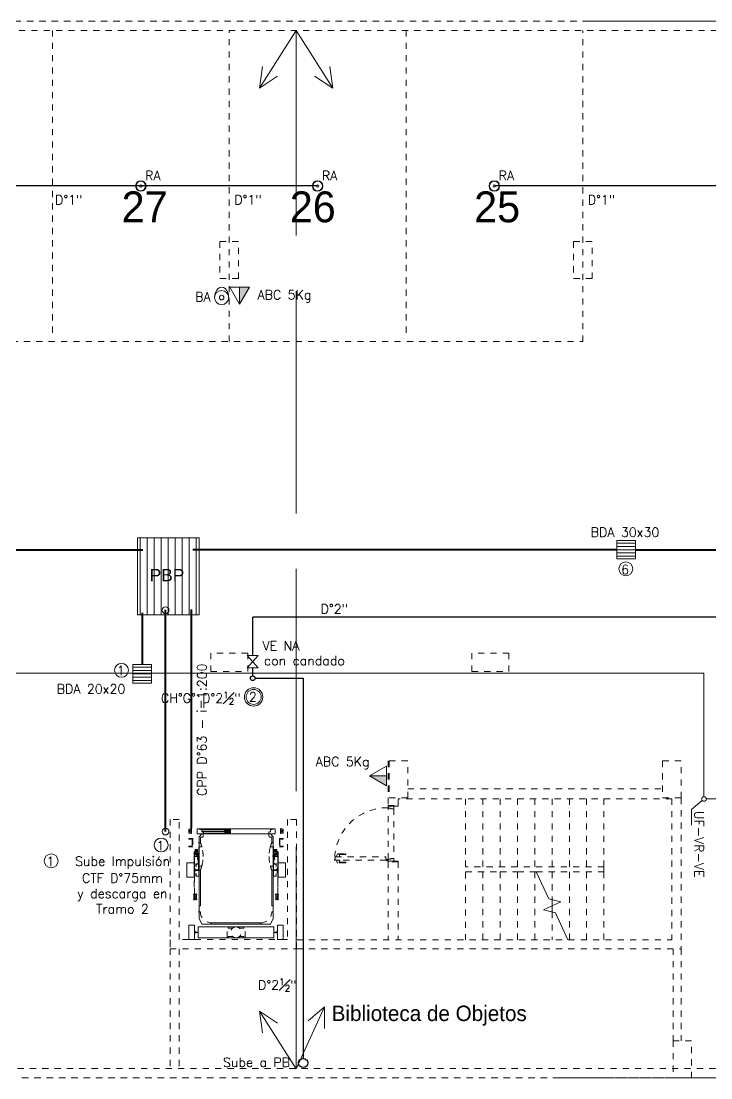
# Model space of a CAD drawing. Header units: millimetres. Extents: x 539 to 842, y -453 to -96.
# Drawn here: x 749.4 to 760.57, y -408.11 to -390.99 of the extents above; entities that cross this region are included whole.
import ezdxf
from ezdxf.enums import TextEntityAlignment as Align

# ---------------------------------------------------------------- set-up
doc = ezdxf.new("R2010")
doc.units = ezdxf.units.MM
doc.header["$LTSCALE"] = 0.1
for name, pattern in [('ACAD_ISO02W100', [15, 12, -3]), ('CENTER', [2.25, 1, -0.1, 0.05, -0.1, 1]), ('CONTINUA', [0]), ('DASHED', [0.7, 0.5, -0.2]), ('HIDDEN', [0.375, 0.25, -0.125]), ('HIDDEN2', [0.1875, 0.125, -0.0625]), ('Overhead', [0.003969, 0.002381, -0.001587])]:
    doc.linetypes.add(name, pattern=pattern)
doc.layers.get('0').update_dxf_attribs({"lineweight": 5})
for name, color, linetype, lineweight in [('00-Agua Fria', 5, 'ACAD_ISO02W100', 20), ('00-Texto AF', 7, 'Continuous', 18), ('00_Incendio Rociador', 1, 'Continuous', 18), ('00_Incendio_Bocas Incendio', 1, 'Continuous', 30), ('00_Incendio_Cañeria', 1, 'Continuous', 30), ('00_Incendio_Matafuego', 1, 'Continuous', 20), ('00_Incendio_Montantes', 1, 'Continuous', 30), ('00_Incendio_Numeracion Montantes', 1, 'Continuous', 30), ('00_Incendio_Textos', 7, 'Continuous', 13), ('Incendio', 10, 'ACAD_ISO02W100', 35), ('Incendio - Texto', 11, 'Continuous', 18), ('Lavarropa', 7, 'HIDDEN', 5)]:
    doc.layers.add(name, color=color, linetype=linetype, lineweight=lineweight)
doc.layers.add('00-Pluvial', color=40, linetype='Continuous')
doc.layers.add('Textos', color=7, linetype='Continuous')
doc.styles.add('Arial', font='arial.ttf', dxfattribs={"height": 0.245883})
doc.styles.add('Instal Sanit', font='techb___.ttf', dxfattribs={"height": 0.15})
doc.styles.add('Pill Gothic 300mg Lt', font='', dxfattribs={"height": 0.186028})
doc.styles.add('Romans', font='romans.shx')
doc.styles.get("Standard").update_dxf_attribs({"font": 'arial.ttf'})
doc.styles.get('Pill Gothic 300mg Lt').set_extended_font_data('Pill Gothic 300mg Lt')

# ---------------------------------------------------------------- blocks, each defined once
blk = doc.blocks.new('g')
blk.add_lwpolyline([(0.6, 0.2), (0.1, 0.2, -0.198945), (0, 0.3, -0.198878), (-0.1, 0.4), (-0.1, 1.2, 0.414208), (-0.3, 1.5, 0.414219), (-0.5, 1.2, -0.000005), (-0.5, -1.3, 0.000002), (-0.5, -1.3, 0.999999), (-0.1, -1.3), (-0.1, -0.4, -0.198907), (0, -0.3, -0.198919), (0.1, -0.2), (0.6, -0.2)], format="xyb")
blk = doc.blocks.new('SS final')
at = {"color": 8, "lineweight": 18}
for p, q in [((1078.04, -429.28), (970.665, -429.28)), ((1007.646, -429.28), (992.193, -429.28)), ((1007.646, -429.28), (1026.48, -429.28)), ((970.815, -429.43), (1077.89, -429.43)), ((998.956, -429.43), (998.956, -434.425)), ((1001.818, -434.472), (1001.818, -429.43)), ((1004.681, -429.43), (1004.681, -434.425)), ((1007.543, -434.472), (1007.543, -429.43)), ((1001.668, -432.851), (1001.668, -433.451)), ((1001.968, -433.451), (1001.968, -432.851)), ((1007.393, -432.851), (1007.393, -433.451)), ((1007.693, -433.451), (1007.693, -432.851)), ((1001.668, -433.451), (1001.968, -433.451)), ((1007.393, -433.451), (1007.693, -433.451)), ((996.094, -434.472), (1007.543, -434.472)), ((1002.118, -439.518), (1001.518, -439.518)), ((1001.518, -439.518), (1001.518, -439.818)), ((1002.118, -439.818), (1002.118, -439.518)), ((1006.347, -439.518), (1005.747, -439.518)), ((1005.747, -439.518), (1005.747, -439.818)), ((1006.347, -439.818), (1006.347, -439.518)), ((1001.518, -439.818), (1002.118, -439.818)), ((1005.747, -439.818), (1006.347, -439.818)), ((1004.393, -441.264), (1004.393, -441.989)), ((1004.709, -441.264), (1004.409, -441.264)), ((1004.409, -441.264), (1004.409, -441.864)), ((1004.709, -441.864), (1004.709, -441.264)), ((1009.134, -441.264), (1008.834, -441.264)), ((1008.834, -441.264), (1008.834, -441.864)), ((1009.134, -441.864), (1009.134, -441.264)), ((1004.409, -441.864), (1004.709, -441.864)), ((1004.709, -441.719), (1008.834, -441.719)), ((1008.834, -441.864), (1009.134, -441.864)), ((1009.134, -441.864), (1009.134, -444.309)), ((1004.391, -441.989), (1004.554, -441.989)), ((1004.391, -441.999), (1004.391, -441.989)), ((1004.391, -441.999), (1004.483, -441.999)), ((1004.391, -442.029), (1004.391, -441.999)), ((1004.433, -442.029), (1004.391, -442.029)), ((1004.391, -442.859), (1004.391, -442.029)), ((1004.433, -442.041), (1004.433, -442.029)), ((1004.483, -441.999), (1004.483, -442.041)), ((1004.554, -441.999), (1004.483, -441.999)), ((1004.554, -441.989), (1004.554, -441.879)), ((1008.986, -441.879), (1004.554, -441.879)), ((1004.554, -441.989), (1004.554, -441.999)), ((1005.646, -442.979), (1005.646, -441.879)), ((1005.926, -442.979), (1005.926, -441.879)), ((1005.926, -442.979), (1005.926, -441.879)), ((1006.206, -442.979), (1006.206, -441.879)), ((1006.206, -442.979), (1006.206, -441.879)), ((1006.486, -442.979), (1006.486, -441.879)), ((1006.486, -442.979), (1006.486, -441.879)), ((1006.766, -442.979), (1006.766, -441.879)), ((1006.766, -442.979), (1006.766, -441.879)), ((1007.046, -442.979), (1007.046, -441.879)), ((1007.046, -442.979), (1007.046, -441.879)), ((1007.326, -442.979), (1007.326, -441.879)), ((1007.326, -442.979), (1007.326, -441.879)), ((1007.606, -442.979), (1007.606, -441.879)), ((1007.606, -442.979), (1007.606, -441.879)), ((1007.886, -442.979), (1007.886, -441.879)), ((1007.886, -442.979), (1007.886, -441.879)), ((1008.986, -441.879), (1008.986, -444.164)), ((1004.483, -442.041), (1004.433, -442.041)), ((1004.483, -442.041), (1004.483, -442.847)), ((1001.009, -442.212), (1000.859, -442.212)), ((1000.859, -442.212), (1000.859, -444.166)), ((1001.009, -444.159), (1001.009, -442.212)), ((1001.338, -442.377), (1001.371, -442.377)), ((1001.373, -442.411), (1001.373, -442.379)), ((1002.484, -442.411), (1002.484, -442.379)), ((1002.52, -442.377), (1002.487, -442.377)), ((1002.909, -442.212), (1002.759, -442.212)), ((1002.759, -442.212), (1002.759, -444.159)), ((1002.909, -444.309), (1002.909, -442.212)), ((1001.164, -442.523), (1001.227, -442.523)), ((1001.164, -442.532), (1001.164, -442.523)), ((1001.218, -442.532), (1001.164, -442.532)), ((1001.218, -442.648), (1001.218, -442.532)), ((1001.227, -442.523), (1001.227, -442.657)), ((1001.375, -442.412), (1001.393, -442.412)), ((1001.396, -442.483), (1001.396, -442.415)), ((1002.462, -442.483), (1002.462, -442.415)), ((1002.483, -442.412), (1002.465, -442.412)), ((1002.693, -442.523), (1002.631, -442.523)), ((1002.631, -442.523), (1002.631, -442.657)), ((1002.64, -442.648), (1002.64, -442.532)), ((1002.64, -442.532), (1002.693, -442.532)), ((1002.693, -442.532), (1002.693, -442.523)), ((1001.164, -442.657), (1001.164, -442.648)), ((1001.164, -442.648), (1001.218, -442.648)), ((1001.227, -442.657), (1001.164, -442.657)), ((1002.631, -442.657), (1002.693, -442.657)), ((1002.693, -442.648), (1002.64, -442.648)), ((1002.693, -442.657), (1002.693, -442.648)), ((1003.523, -442.859), (1003.531, -442.859)), ((1003.523, -442.871), (1003.523, -442.859)), ((1004.364, -442.871), (1003.523, -442.871)), ((1003.531, -442.859), (1003.534, -442.82)), ((1003.534, -442.82), (1004.354, -442.82)), ((1003.557, -442.82), (1003.567, -442.778)), ((1003.608, -442.82), (1003.557, -442.82)), ((1003.557, -442.871), (1003.608, -442.871)), ((1003.567, -442.913), (1003.557, -442.871)), ((1003.706, -442.778), (1003.567, -442.778)), ((1003.574, -442.772), (1003.7, -442.772)), ((1003.599, -442.784), (1003.592, -442.778)), ((1003.599, -442.784), (1003.608, -442.82)), ((1003.7, -442.784), (1003.599, -442.784)), ((1003.608, -442.871), (1003.599, -442.907)), ((1004.354, -442.82), (1004.356, -442.859)), ((1004.356, -442.859), (1004.364, -442.859)), ((1004.364, -442.859), (1004.364, -442.871)), ((1004.364, -442.86), (1004.372, -442.86)), ((1004.364, -442.864), (1004.364, -442.86)), ((1004.372, -442.864), (1004.364, -442.864)), ((1004.374, -442.866), (1004.372, -442.864)), ((1004.374, -442.861), (1004.381, -442.869)), ((1004.391, -442.871), (1004.38, -442.88)), ((1004.383, -442.874), (1004.391, -442.867)), ((1004.391, -442.889), (1004.391, -442.859)), ((1004.391, -442.859), (1004.433, -442.859)), ((1004.391, -442.867), (1004.391, -442.871)), ((1004.483, -442.889), (1004.391, -442.889)), ((1004.391, -442.899), (1004.391, -442.889)), ((1004.433, -442.847), (1004.483, -442.847)), ((1004.433, -442.859), (1004.433, -442.847)), ((1004.483, -442.847), (1004.483, -442.889)), ((1004.483, -442.889), (1004.554, -442.889)), ((1004.554, -442.889), (1004.554, -442.899)), ((1001.255, -443.071), (1001.255, -442.998)), ((1001.255, -442.998), (1001.259, -442.998)), ((1001.262, -443), (1001.265, -443.029)), ((1001.265, -443.04), (1001.262, -443.069)), ((1001.282, -443.031), (1001.268, -443.031)), ((1001.282, -443.038), (1001.268, -443.038)), ((1001.282, -443.031), (1001.285, -443.031)), ((1001.282, -443.031), (1001.285, -443.031)), ((1001.282, -443.038), (1001.285, -443.039)), ((1001.282, -443.038), (1001.285, -443.039)), ((1001.315, -443.031), (1001.285, -443.031)), ((1001.315, -443.039), (1001.285, -443.039)), ((1001.316, -443.031), (1001.315, -443.031)), ((1001.316, -443.038), (1001.315, -443.039)), ((1001.316, -443.031), (1001.316, -443.038)), ((1002.542, -443.031), (1002.542, -443.038)), ((1002.542, -443.031), (1002.543, -443.031)), ((1002.542, -443.038), (1002.543, -443.039)), ((1002.543, -443.031), (1002.573, -443.031)), ((1002.543, -443.039), (1002.573, -443.039)), ((1002.576, -443.031), (1002.573, -443.031)), ((1002.576, -443.031), (1002.573, -443.031)), ((1002.576, -443.038), (1002.573, -443.039)), ((1002.576, -443.038), (1002.573, -443.039)), ((1002.576, -443.031), (1002.59, -443.031)), ((1002.576, -443.038), (1002.59, -443.038)), ((1002.596, -443), (1002.593, -443.029)), ((1002.593, -443.04), (1002.596, -443.069)), ((1002.603, -442.998), (1002.598, -442.998)), ((1002.603, -443.071), (1002.603, -442.998)), ((1003.706, -442.913), (1003.567, -442.913)), ((1003.7, -442.919), (1003.574, -442.919)), ((1003.599, -442.907), (1003.592, -442.913)), ((1003.599, -442.907), (1003.7, -442.907)), ((1004.554, -442.899), (1004.391, -442.899)), ((1004.391, -442.899), (1004.391, -444.164)), ((1004.554, -442.899), (1004.554, -444.164)), ((1007.886, -442.979), (1005.646, -442.979)), ((1005.646, -443.064), (1006.206, -443.064)), ((1005.926, -443.064), (1005.926, -444.164)), ((1006.206, -443.064), (1006.486, -443.064)), ((1006.206, -443.064), (1006.206, -444.164)), ((1006.486, -443.064), (1006.766, -443.064)), ((1006.486, -443.064), (1006.486, -444.164)), ((1006.766, -443.064), (1006.79, -443.064)), ((1006.766, -443.064), (1006.766, -444.164)), ((1006.79, -443.064), (1007.886, -443.064)), ((1007.046, -443.064), (1007.046, -443.514)), ((1007.046, -443.064), (1007.046, -443.514)), ((1007.326, -443.064), (1007.326, -444.164)), ((1007.326, -443.064), (1007.326, -444.164)), ((1007.606, -443.064), (1007.606, -444.164)), ((1007.606, -443.064), (1007.606, -444.164)), ((1007.886, -443.064), (1007.886, -442.979)), ((1007.886, -443.064), (1007.886, -444.164)), ((1007.886, -443.064), (1007.886, -444.164)), ((1001.255, -443.071), (1001.259, -443.071)), ((1002.603, -443.071), (1002.598, -443.071)), ((1005.646, -443.072), (1005.646, -444.164)), ((1007.046, -443.514), (1007.046, -443.614)), ((1007.046, -443.614), (1007.046, -443.714)), ((1007.046, -443.614), (1007.046, -443.714)), ((1007.046, -443.714), (1007.046, -444.164)), ((1001.258, -444.012), (1001.258, -444.075)), ((1001.26, -444.012), (1001.258, -444.012)), ((1001.26, -444.075), (1001.258, -444.075)), ((1001.266, -444.037), (1001.263, -444.015)), ((1001.266, -444.049), (1001.263, -444.072)), ((1001.282, -444.04), (1001.269, -444.04)), ((1001.282, -444.047), (1001.269, -444.047)), ((1001.282, -444.04), (1001.285, -444.039)), ((1001.282, -444.047), (1001.285, -444.047)), ((1001.315, -444.039), (1001.285, -444.039)), ((1001.315, -444.047), (1001.285, -444.047)), ((1001.316, -444.04), (1001.315, -444.039)), ((1001.316, -444.047), (1001.315, -444.047)), ((1001.316, -444.04), (1001.316, -444.047)), ((1002.542, -444.04), (1002.543, -444.039)), ((1002.542, -444.04), (1002.542, -444.047)), ((1002.542, -444.047), (1002.543, -444.047)), ((1002.543, -444.039), (1002.573, -444.039)), ((1002.543, -444.047), (1002.573, -444.047)), ((1002.576, -444.04), (1002.573, -444.039)), ((1002.576, -444.047), (1002.573, -444.047)), ((1002.576, -444.04), (1002.589, -444.04)), ((1002.576, -444.047), (1002.589, -444.047)), ((1002.592, -444.037), (1002.595, -444.015)), ((1002.592, -444.049), (1002.595, -444.072)), ((1002.597, -444.012), (1002.6, -444.012)), ((1002.597, -444.075), (1002.6, -444.075)), ((1002.6, -444.012), (1002.6, -444.075)), ((1000.859, -444.166), (1000.859, -444.168)), ((1000.859, -444.168), (1000.859, -444.169)), ((1000.859, -444.169), (1000.859, -444.184)), ((1000.859, -444.184), (1000.859, -444.309)), ((1002.759, -444.159), (1001.009, -444.159)), ((1002.909, -444.164), (1008.986, -444.164)), ((1000.859, -444.309), (1002.909, -444.309)), ((1000.859, -444.309), (1000.859, -446.25)), ((1001.009, -444.309), (1001.009, -446.25)), ((1002.909, -444.309), (1009.134, -444.309)), ((1009.006, -444.309), (1009.006, -445.8)), ((1009.134, -444.309), (1009.134, -445.8)), ((1009.306, -445.8), (1009.006, -445.8)), ((1009.006, -445.8), (1009.006, -446.4)), ((1009.306, -446.4), (1009.306, -445.8)), ((1077.89, -446.25), (970.815, -446.25)), ((970.665, -446.4), (1078.04, -446.4)), ((1007.158, -446.4), (991.621, -446.4)), ((1007.158, -446.4), (1018.357, -446.4)), ((1009.006, -446.4), (1009.306, -446.4))]:
    blk.add_line(p, q, dxfattribs=at)
at = {"color": 8}
for p, q in [((1001.968, -432.851), (1001.668, -432.851)), ((1007.693, -432.851), (1007.393, -432.851))]:
    blk.add_line(p, q, dxfattribs=at)
at = {"color": 8, "linetype": 'HIDDEN', "lineweight": 18}
for p, q in [((1001.164, -442.435), (1001.209, -442.363)), ((1001.164, -442.372), (1001.209, -442.443)), ((1002.693, -442.435), (1002.649, -442.363)), ((1002.693, -442.372), (1002.649, -442.443))]:
    blk.add_line(p, q, dxfattribs=at)
at = {"color": 8, "linetype": 'Continuous', "lineweight": 18}
for p, q in [((1001.973, -442.368), (1001.298, -442.368)), ((1001.298, -442.368), (1001.298, -442.448)), ((1001.382, -442.377), (1001.84, -442.377)), ((1001.382, -442.403), (1001.382, -442.377)), ((1001.84, -442.377), (1001.84, -442.403)), ((1001.884, -442.368), (1002.56, -442.368)), ((1002.56, -442.368), (1002.56, -442.448)), ((1001.298, -442.448), (1001.973, -442.448)), ((1001.329, -442.496), (1001.373, -442.448)), ((1001.329, -443.821), (1001.329, -442.496)), ((1001.378, -442.501), (1001.354, -442.501)), ((1001.373, -442.448), (1001.973, -442.448)), ((1001.84, -442.403), (1001.382, -442.403)), ((1001.403, -442.439), (1001.403, -442.412)), ((1001.403, -442.412), (1001.632, -442.412)), ((1001.632, -442.439), (1001.403, -442.439)), ((1001.84, -442.412), (1001.632, -442.412)), ((1001.632, -442.439), (1001.84, -442.439)), ((1001.742, -442.39), (1001.751, -442.384)), ((1001.829, -442.39), (1001.742, -442.39)), ((1001.742, -442.39), (1001.751, -442.397)), ((1001.742, -442.427), (1001.751, -442.421)), ((1001.829, -442.427), (1001.742, -442.427)), ((1001.742, -442.427), (1001.751, -442.433)), ((1001.84, -442.439), (1001.84, -442.412)), ((1002.484, -442.448), (1001.884, -442.448)), ((1002.56, -442.448), (1001.884, -442.448)), ((1002.48, -442.501), (1002.504, -442.501)), ((1002.529, -442.495), (1002.484, -442.448)), ((1002.529, -443.821), (1002.529, -442.495)), ((1001.267, -442.704), (1001.267, -442.729)), ((1001.267, -442.716), (1001.268, -442.716)), ((1001.268, -442.704), (1001.268, -442.729)), ((1001.269, -442.701), (1001.304, -442.701)), ((1001.269, -442.702), (1001.304, -442.702)), ((1001.276, -442.712), (1001.28, -442.712)), ((1001.276, -442.712), (1001.276, -442.72)), ((1001.276, -442.72), (1001.28, -442.72)), ((1001.28, -442.71), (1001.28, -442.712)), ((1001.28, -442.71), (1001.293, -442.71)), ((1001.28, -442.72), (1001.28, -442.722)), ((1001.28, -442.722), (1001.293, -442.722)), ((1001.293, -442.71), (1001.293, -442.712)), ((1001.293, -442.712), (1001.297, -442.712)), ((1001.293, -442.72), (1001.293, -442.722)), ((1001.293, -442.72), (1001.297, -442.72)), ((1001.297, -442.712), (1001.297, -442.72)), ((1001.305, -442.704), (1001.305, -442.729)), ((1001.305, -442.716), (1001.306, -442.716)), ((1001.306, -442.704), (1001.306, -442.729)), ((1002.551, -442.704), (1002.551, -442.729)), ((1002.553, -442.716), (1002.551, -442.716)), ((1002.553, -442.704), (1002.553, -442.729)), ((1002.589, -442.701), (1002.554, -442.701)), ((1002.589, -442.702), (1002.554, -442.702)), ((1002.561, -442.712), (1002.561, -442.72)), ((1002.565, -442.712), (1002.561, -442.712)), ((1002.565, -442.72), (1002.561, -442.72)), ((1002.565, -442.71), (1002.565, -442.712)), ((1002.578, -442.71), (1002.565, -442.71)), ((1002.565, -442.72), (1002.565, -442.722)), ((1002.578, -442.722), (1002.565, -442.722)), ((1002.578, -442.71), (1002.578, -442.712)), ((1002.582, -442.712), (1002.578, -442.712)), ((1002.578, -442.72), (1002.578, -442.722)), ((1002.582, -442.72), (1002.578, -442.72)), ((1002.582, -442.712), (1002.582, -442.72)), ((1002.59, -442.704), (1002.59, -442.729)), ((1002.591, -442.716), (1002.59, -442.716)), ((1002.591, -442.704), (1002.591, -442.729)), ((1001.249, -442.743), (1001.249, -443.114)), ((1001.255, -442.743), (1001.255, -443.114)), ((1001.261, -442.732), (1001.306, -442.732)), ((1001.261, -442.737), (1001.306, -442.737)), ((1001.262, -442.784), (1001.262, -442.823)), ((1001.262, -442.823), (1001.263, -442.823)), ((1001.263, -442.815), (1001.263, -442.823)), ((1001.265, -442.782), (1001.281, -442.782)), ((1001.265, -442.813), (1001.304, -442.813)), ((1001.265, -442.814), (1001.304, -442.814)), ((1001.268, -442.729), (1001.269, -442.73)), ((1001.269, -442.73), (1001.304, -442.73)), ((1001.269, -442.73), (1001.304, -442.73)), ((1001.271, -442.737), (1001.271, -442.767)), ((1001.271, -442.767), (1001.281, -442.767)), ((1001.281, -442.76), (1001.281, -442.794)), ((1001.292, -442.76), (1001.281, -442.76)), ((1001.281, -442.794), (1001.292, -442.794)), ((1001.292, -442.794), (1001.292, -442.76)), ((1001.292, -442.767), (1001.302, -442.767)), ((1001.292, -442.782), (1001.304, -442.782)), ((1001.296, -442.814), (1001.296, -442.816)), ((1001.296, -442.816), (1001.303, -442.816)), ((1001.297, -442.856), (1001.304, -442.856)), ((1001.297, -442.856), (1001.297, -442.857)), ((1001.297, -442.857), (1001.304, -442.857)), ((1001.302, -442.737), (1001.302, -442.767)), ((1001.303, -442.814), (1001.303, -442.817)), ((1001.303, -442.817), (1001.305, -442.817)), ((1001.305, -442.729), (1001.304, -442.73)), ((1001.305, -442.815), (1001.305, -442.855)), ((1001.306, -442.732), (1001.306, -442.737)), ((1001.306, -442.784), (1001.306, -442.855)), ((1001.306, -442.784), (1001.315, -442.784)), ((1001.306, -442.829), (1001.315, -442.829)), ((1001.315, -442.925), (1001.315, -442.761)), ((1001.315, -442.761), (1001.321, -442.761)), ((1001.321, -442.761), (1001.321, -442.926)), ((1001.321, -442.797), (1001.323, -442.797)), ((1001.321, -442.816), (1001.323, -442.816)), ((1001.323, -442.797), (1001.331, -442.797)), ((1001.323, -442.816), (1001.323, -442.797)), ((1001.323, -442.812), (1001.331, -442.812)), ((1001.324, -442.801), (1001.331, -442.801)), ((1001.324, -442.816), (1001.331, -442.816)), ((1001.332, -442.814), (1001.332, -442.799)), ((1002.534, -442.797), (1002.526, -442.797)), ((1002.526, -442.814), (1002.526, -442.799)), ((1002.534, -442.812), (1002.526, -442.812)), ((1002.534, -442.801), (1002.527, -442.801)), ((1002.534, -442.816), (1002.527, -442.816)), ((1002.537, -442.797), (1002.535, -442.797)), ((1002.535, -442.816), (1002.535, -442.797)), ((1002.537, -442.816), (1002.535, -442.816)), ((1002.543, -442.761), (1002.537, -442.761)), ((1002.537, -442.761), (1002.537, -442.926)), ((1002.543, -442.925), (1002.543, -442.761)), ((1002.551, -442.784), (1002.543, -442.784)), ((1002.551, -442.829), (1002.543, -442.829)), ((1002.597, -442.732), (1002.551, -442.732)), ((1002.551, -442.732), (1002.551, -442.737)), ((1002.597, -442.737), (1002.551, -442.737)), ((1002.551, -442.784), (1002.551, -442.855)), ((1002.553, -442.729), (1002.554, -442.73)), ((1002.553, -442.815), (1002.553, -442.855)), ((1002.555, -442.817), (1002.553, -442.817)), ((1002.589, -442.73), (1002.554, -442.73)), ((1002.589, -442.73), (1002.554, -442.73)), ((1002.566, -442.782), (1002.554, -442.782)), ((1002.593, -442.813), (1002.554, -442.813)), ((1002.593, -442.814), (1002.554, -442.814)), ((1002.561, -442.856), (1002.554, -442.856)), ((1002.561, -442.857), (1002.554, -442.857)), ((1002.555, -442.814), (1002.555, -442.817)), ((1002.562, -442.816), (1002.555, -442.816)), ((1002.556, -442.737), (1002.556, -442.767)), ((1002.566, -442.767), (1002.556, -442.767)), ((1002.561, -442.856), (1002.561, -442.857)), ((1002.562, -442.814), (1002.562, -442.816)), ((1002.566, -442.794), (1002.566, -442.76)), ((1002.566, -442.76), (1002.577, -442.76)), ((1002.577, -442.794), (1002.566, -442.794)), ((1002.577, -442.76), (1002.577, -442.794)), ((1002.587, -442.767), (1002.577, -442.767)), ((1002.593, -442.782), (1002.577, -442.782)), ((1002.587, -442.737), (1002.587, -442.767)), ((1002.59, -442.729), (1002.589, -442.73)), ((1002.595, -442.815), (1002.595, -442.823)), ((1002.596, -442.823), (1002.595, -442.823)), ((1002.596, -442.784), (1002.596, -442.823)), ((1002.603, -442.743), (1002.603, -443.114)), ((1002.609, -442.743), (1002.609, -443.114)), ((1001.129, -443.15), (1001.129, -442.919)), ((1001.129, -442.919), (1001.249, -442.919)), ((1001.249, -442.919), (1001.249, -443.15)), ((1001.276, -442.931), (1001.309, -442.931)), ((1001.276, -442.937), (1001.276, -442.931)), ((1001.31, -442.937), (1001.276, -442.937)), ((1001.329, -443.035), (1001.351, -443.035)), ((1001.351, -443.035), (1001.351, -443.612)), ((1002.529, -443.035), (1002.507, -443.035)), ((1002.507, -443.035), (1002.507, -443.612)), ((1002.582, -442.931), (1002.548, -442.931)), ((1002.548, -442.937), (1002.582, -442.937)), ((1002.582, -442.937), (1002.582, -442.931)), ((1002.729, -442.919), (1002.609, -442.919)), ((1002.609, -442.919), (1002.609, -443.15)), ((1002.729, -443.15), (1002.729, -442.919)), ((1006.993, -443.501), (1006.79, -443.064)), ((1001.249, -443.15), (1001.129, -443.15)), ((1001.249, -443.114), (1001.255, -443.114)), ((1002.609, -443.114), (1002.603, -443.114)), ((1002.609, -443.15), (1002.729, -443.15)), ((1006.905, -443.68), (1007.188, -443.548)), ((1007.188, -443.548), (1006.993, -443.501)), ((1001.351, -443.612), (1001.329, -443.612)), ((1002.507, -443.612), (1002.529, -443.612)), ((1007.099, -443.727), (1006.905, -443.68)), ((1007.303, -444.164), (1007.099, -443.727)), ((1001.373, -443.91), (1001.329, -443.821)), ((1001.973, -443.91), (1001.373, -443.91)), ((1001.529, -443.91), (1001.529, -443.888)), ((1001.529, -443.888), (1001.973, -443.888)), ((1002.329, -443.888), (1001.884, -443.888)), ((1001.884, -443.91), (1002.484, -443.91)), ((1002.329, -443.91), (1002.329, -443.888)), ((1002.484, -443.91), (1002.529, -443.821)), ((1001.164, -444.159), (1001.164, -443.928)), ((1001.164, -443.928), (1001.258, -443.928)), ((1001.258, -443.928), (1001.258, -444.159)), ((1001.316, -444.131), (1001.316, -443.955)), ((1001.316, -443.955), (1001.973, -443.956)), ((1002.542, -443.955), (1001.884, -443.956)), ((1002.542, -444.131), (1002.542, -443.955)), ((1002.693, -443.928), (1002.6, -443.928)), ((1002.6, -443.928), (1002.6, -444.159)), ((1002.693, -444.159), (1002.693, -443.928)), ((1001.258, -444.159), (1001.164, -444.159)), ((1001.973, -444.131), (1001.316, -444.131)), ((1001.884, -444.131), (1002.542, -444.131)), ((1002.6, -444.159), (1002.693, -444.159))]:
    blk.add_line(p, q, dxfattribs=at)
at = {"color": 8, "linetype": 'CENTER', "lineweight": 18}
for p, q in [((1001.269, -442.716), (1001.304, -442.716)), ((1002.589, -442.716), (1002.554, -442.716)), ((1001.294, -442.807), (1001.335, -442.807)), ((1002.564, -442.807), (1002.523, -442.807))]:
    blk.add_line(p, q, dxfattribs=at)
at = {"color": 8, "linetype": 'DASHED', "lineweight": 18}
for p, q in [((1001.296, -442.797), (1001.303, -442.797)), ((1001.296, -442.797), (1001.296, -442.813)), ((1001.296, -442.801), (1001.303, -442.801)), ((1001.296, -442.812), (1001.303, -442.812)), ((1001.303, -442.796), (1001.303, -442.813)), ((1001.303, -442.796), (1001.306, -442.796)), ((1001.305, -442.815), (1001.305, -442.815)), ((1002.555, -442.796), (1002.551, -442.796)), ((1002.553, -442.815), (1002.553, -442.815)), ((1002.555, -442.796), (1002.555, -442.813)), ((1002.562, -442.797), (1002.555, -442.797)), ((1002.562, -442.801), (1002.555, -442.801)), ((1002.562, -442.812), (1002.555, -442.812)), ((1002.562, -442.797), (1002.562, -442.813))]:
    blk.add_line(p, q, dxfattribs=at)
at = {"color": 8, "linetype": 'Overhead', "lineweight": 18}
for p, q in [((1005.926, -443.064), (1005.926, -444.164)), ((1006.206, -443.064), (1006.206, -444.164)), ((1006.486, -443.064), (1006.486, -444.164)), ((1006.766, -443.064), (1006.766, -444.164)), ((1005.646, -443.072), (1005.646, -444.164)), ((1007.046, -443.514), (1007.046, -443.614)), ((1007.046, -443.714), (1007.046, -444.164))]:
    blk.add_line(p, q, dxfattribs=at)
at = {"color": 8, "linetype": 'HIDDEN2', "lineweight": 18, "ltscale": 0.5}
for p, q in [((1001.783, -444.131), (1001.783, -443.956)), ((1001.783, -443.956), (1001.803, -443.956)), ((1001.803, -443.956), (1001.803, -443.975)), ((1001.803, -443.975), (1001.876, -443.975)), ((1002.055, -443.975), (1001.982, -443.975)), ((1002.075, -443.956), (1002.055, -443.956)), ((1002.055, -443.956), (1002.055, -443.975)), ((1002.075, -444.131), (1002.075, -443.956)), ((1001.803, -444.131), (1001.783, -444.131)), ((1001.876, -444.111), (1001.803, -444.111)), ((1001.803, -444.111), (1001.803, -444.131)), ((1001.982, -444.111), (1002.055, -444.111)), ((1002.055, -444.111), (1002.055, -444.131)), ((1002.055, -444.131), (1002.075, -444.131))]:
    blk.add_line(p, q, dxfattribs=at)
at = {"color": 8, "lineweight": 18}
for points in [[(1001.209, -442.363), (1001.209, -442.443), (1001.164, -442.435), (1001.164, -442.372)], [(1002.649, -442.363), (1002.649, -442.443), (1002.693, -442.435), (1002.693, -442.372)], [(1001.286, -443.417), (1001.282, -443.417), (1001.282, -443.515), (1001.286, -443.515)], [(1002.572, -443.417), (1002.576, -443.417), (1002.576, -443.515), (1002.572, -443.515)]]:
    blk.add_lwpolyline(points, close=True, dxfattribs=at)
for points in [[(1001.354, -442.501, 0.382405), (1001.351, -442.504), (1001.351, -442.588, -0.382405), (1001.348, -442.59), (1001.332, -442.59, -0.414213), (1001.329, -442.587), (1001.329, -442.579)], [(1002.504, -442.501, -0.382405), (1002.507, -442.504), (1002.507, -442.588, 0.382405), (1002.509, -442.59), (1002.526, -442.59, 0.414213), (1002.529, -442.587), (1002.529, -442.579)], [(1001.324, -442.657), (1001.37, -442.657, 0.498137), (1001.373, -442.653, 0.014075), (1001.363, -442.622, 0.014078), (1001.352, -442.592, 0.303961), (1001.349, -442.59), (1001.332, -442.59, 0.414205), (1001.329, -442.593), (1001.329, -442.601)], [(1001.347, -442.657), (1001.327, -442.657, 0.415832), (1001.324, -442.659), (1001.324, -442.965, 0.414217), (1001.327, -442.968), (1001.347, -442.968)], [(1001.332, -442.59, 0.414213), (1001.329, -442.593), (1001.329, -442.601)], [(1001.348, -442.968), (1001.372, -442.968, 0.337311), (1001.374, -442.966, 0.067471), (1001.395, -442.812, 0.067485), (1001.374, -442.659, 0.337302), (1001.372, -442.657), (1001.348, -442.657)], [(1002.509, -442.968), (1002.486, -442.968, -0.337311), (1002.483, -442.966, -0.067471), (1002.463, -442.812, -0.067485), (1002.483, -442.659, -0.337302), (1002.486, -442.657), (1002.509, -442.657)], [(1002.533, -442.657), (1002.487, -442.657, -0.498137), (1002.485, -442.653, -0.014075), (1002.495, -442.622, -0.014078), (1002.506, -442.592, -0.303961), (1002.509, -442.59), (1002.526, -442.59, -0.414205), (1002.529, -442.593), (1002.529, -442.601)], [(1002.511, -442.657), (1002.531, -442.657, -0.415832), (1002.533, -442.659), (1002.533, -442.965, -0.414217), (1002.531, -442.968), (1002.511, -442.968)], [(1002.526, -442.59, -0.414213), (1002.529, -442.593), (1002.529, -442.601)], [(1001.28, -443.092), (1001.277, -443.092), (1001.277, -443.127, 0.414213), (1001.283, -443.132), (1001.318, -443.132, 0.414214), (1001.324, -443.127), (1001.324, -442.942, 0.414214), (1001.318, -442.937), (1001.283, -442.937, 0.414214), (1001.277, -442.942), (1001.277, -442.977), (1001.28, -442.977), (1001.28, -442.942, -0.41421), (1001.283, -442.939), (1001.318, -442.939, -0.414217), (1001.321, -442.942), (1001.321, -443.127, -0.414213), (1001.318, -443.13), (1001.283, -443.13, -0.414218), (1001.28, -443.127), (1001.28, -443.092)], [(1001.324, -442.968), (1001.37, -442.968, -0.498137), (1001.373, -442.971, -0.014075), (1001.363, -443.002, -0.014078), (1001.352, -443.033, -0.303961), (1001.349, -443.035), (1001.332, -443.035, -0.414205), (1001.329, -443.032), (1001.329, -443.024)], [(1001.332, -443.035, 0.414205), (1001.329, -443.037), (1001.329, -443.045)], [(1002.533, -442.968), (1002.487, -442.968, 0.498137), (1002.485, -442.971, 0.014075), (1002.495, -443.002, 0.014078), (1002.506, -443.033, 0.303961), (1002.509, -443.035), (1002.526, -443.035, 0.414205), (1002.529, -443.032), (1002.529, -443.024)], [(1002.526, -443.035, -0.414205), (1002.529, -443.037), (1002.529, -443.045)], [(1002.578, -443.092), (1002.58, -443.092), (1002.58, -443.127, -0.414213), (1002.575, -443.132), (1002.54, -443.132, -0.414214), (1002.534, -443.127), (1002.534, -442.942, -0.414214), (1002.54, -442.937), (1002.575, -442.937, -0.414214), (1002.58, -442.942), (1002.58, -442.977), (1002.578, -442.977), (1002.578, -442.942, 0.41421), (1002.575, -442.939), (1002.54, -442.939, 0.414217), (1002.537, -442.942), (1002.537, -443.127, 0.414213), (1002.54, -443.13), (1002.575, -443.13, 0.414218), (1002.578, -443.127), (1002.578, -443.092)], [(1001.332, -443.71), (1001.332, -443.71, -0.414213), (1001.329, -443.707), (1001.329, -443.699)], [(1001.518, -443.91), (1001.526, -443.91, 0.414214), (1001.529, -443.907), (1001.529, -443.89, 0.417709), (1001.526, -443.888, -0.405583), (1001.351, -443.713, 0.40989), (1001.349, -443.71), (1001.332, -443.71, 0.414213), (1001.329, -443.713), (1001.329, -443.721)], [(1002.34, -443.91), (1002.332, -443.91, -0.414214), (1002.329, -443.907), (1002.329, -443.89, -0.417709), (1002.331, -443.888, 0.405583), (1002.507, -443.713, -0.40989), (1002.509, -443.71), (1002.526, -443.71, -0.414213), (1002.529, -443.713), (1002.529, -443.721)], [(1002.526, -443.71), (1002.526, -443.71, 0.414213), (1002.529, -443.707), (1002.529, -443.699)], [(1001.54, -443.91), (1001.532, -443.91, -0.414214), (1001.529, -443.907)], [(1002.318, -443.91), (1002.326, -443.91, 0.414214), (1002.329, -443.907)]]:
    blk.add_lwpolyline(points, format="xyb", dxfattribs=at)
for points in [[(1001.251, -443.417), (1001.246, -443.417), (1001.246, -443.515), (1001.251, -443.515), (1001.251, -442.928), (1001.255, -442.928), (1001.255, -443.515), (1001.259, -443.515), (1001.259, -443.417), (1001.255, -443.417)], [(1002.607, -443.417), (1002.612, -443.417), (1002.612, -443.515), (1002.607, -443.515), (1002.607, -442.928), (1002.603, -442.928), (1002.603, -443.515), (1002.598, -443.515), (1002.598, -443.417), (1002.603, -443.417)], [(1001.246, -443.43), (1001.242, -443.43), (1001.242, -443.426), (1001.246, -443.426)], [(1001.246, -443.47), (1001.242, -443.47), (1001.242, -443.466), (1001.246, -443.466)], [(1001.246, -443.501), (1001.242, -443.501), (1001.242, -443.506), (1001.246, -443.506)], [(1001.251, -443.426), (1001.255, -443.426)], [(1001.255, -443.43), (1001.251, -443.43)], [(1001.251, -443.466), (1001.255, -443.466)], [(1001.255, -443.47), (1001.251, -443.47)], [(1001.255, -443.501), (1001.251, -443.501)], [(1001.251, -443.506), (1001.255, -443.506)], [(1001.259, -443.426), (1001.282, -443.426)], [(1001.282, -443.43), (1001.259, -443.43)], [(1001.259, -443.466), (1001.282, -443.466)], [(1001.282, -443.47), (1001.259, -443.47)], [(1001.282, -443.501), (1001.259, -443.501)], [(1001.259, -443.506), (1001.282, -443.506)], [(1001.286, -443.426), (1001.291, -443.426), (1001.291, -443.43)], [(1001.291, -443.43), (1001.286, -443.43)], [(1001.286, -443.466), (1001.291, -443.466), (1001.291, -443.47)], [(1001.291, -443.47), (1001.286, -443.47)], [(1001.286, -443.506), (1001.291, -443.506), (1001.291, -443.501)], [(1001.291, -443.501), (1001.286, -443.501)], [(1002.572, -443.426), (1002.567, -443.426), (1002.567, -443.43)], [(1002.567, -443.43), (1002.572, -443.43)], [(1002.572, -443.466), (1002.567, -443.466), (1002.567, -443.47)], [(1002.567, -443.47), (1002.572, -443.47)], [(1002.572, -443.506), (1002.567, -443.506), (1002.567, -443.501)], [(1002.567, -443.501), (1002.572, -443.501)], [(1002.598, -443.426), (1002.576, -443.426)], [(1002.576, -443.43), (1002.598, -443.43)], [(1002.598, -443.466), (1002.576, -443.466)], [(1002.576, -443.47), (1002.598, -443.47)], [(1002.576, -443.501), (1002.598, -443.501)], [(1002.598, -443.506), (1002.576, -443.506)], [(1002.607, -443.426), (1002.603, -443.426)], [(1002.603, -443.43), (1002.607, -443.43)], [(1002.607, -443.466), (1002.603, -443.466)], [(1002.603, -443.47), (1002.607, -443.47)], [(1002.603, -443.501), (1002.607, -443.501)], [(1002.607, -443.506), (1002.603, -443.506)], [(1002.612, -443.43), (1002.616, -443.43), (1002.616, -443.426), (1002.612, -443.426)], [(1002.612, -443.47), (1002.616, -443.47), (1002.616, -443.466), (1002.612, -443.466)], [(1002.612, -443.501), (1002.616, -443.501), (1002.616, -443.506), (1002.612, -443.506)]]:
    blk.add_lwpolyline(points, dxfattribs=at)
for centre, radius, start, end in [((1004.375, -442.874), 0.851, 88.8894, 179.7914), ((1001.371, -442.379), 0.00267, 360, 90), ((1002.487, -442.379), 0.00267, 90, 180), ((1001.375, -442.411), 0.00133, 180, 270), ((1001.378, -442.483), 0.0178, 270, 0), ((1001.378, -442.483), 0.0178, 270, 0), ((1001.393, -442.415), 0.00267, 360, 90), ((1002.465, -442.415), 0.00267, 90, 180), ((1002.48, -442.483), 0.0178, 180, 270), ((1002.48, -442.483), 0.0178, 180, 270), ((1002.483, -442.411), 0.00133, 270, 0), ((1003.574, -442.78), 0.0077, 92.0498, 167.2547), ((1003.7, -442.778), 0.006, 270, 90), ((1004.375, -442.874), 0.008, 2.1846, 309.9551), ((1004.375, -442.874), 0.008, 92.1846, 39.9991), ((1004.372, -442.863), 0.003, 39.9991, 90), ((1001.259, -443.001), 0.00282, 4.9483, 89.9945), ((1001.268, -443.029), 0.00267, 185.4586, 270.0006), ((1001.268, -443.041), 0.00267, 89.9994, 174.5414), ((1002.59, -443.029), 0.00267, 269.9994, 354.5414), ((1002.59, -443.041), 0.00267, 5.4586, 90.0006), ((1002.598, -443.001), 0.00282, 90.0055, 175.0517), ((1003.574, -442.912), 0.0077, 192.7453, 267.9502), ((1003.7, -442.913), 0.006, 270, 90), ((1001.259, -443.068), 0.00282, 270.0055, 355.0517), ((1002.598, -443.068), 0.00282, 184.9483, 269.9945), ((1001.26, -444.015), 0.00282, 4.9483, 89.9945), ((1001.26, -444.072), 0.00282, 270.0055, 355.0517), ((1001.269, -444.037), 0.00282, 184.9482, 269.9945), ((1001.269, -444.05), 0.00282, 90.0055, 175.0518), ((1002.589, -444.037), 0.00282, 270.0055, 355.0518), ((1002.589, -444.05), 0.00282, 4.9482, 89.9945), ((1002.597, -444.015), 0.00282, 90.0055, 175.0517), ((1002.597, -444.072), 0.00282, 184.9483, 269.9945)]:
    blk.add_arc(centre, radius, start, end, dxfattribs=at)
at = {"color": 8, "linetype": 'Continuous', "lineweight": 18}
for centre, radius, start, end in [((1001.269, -442.704), 0.0024, 90, 180), ((1001.269, -442.704), 0.00133, 90, 180), ((1001.304, -442.704), 0.0024, 360, 90), ((1001.304, -442.704), 0.00133, 360, 90), ((1002.554, -442.704), 0.0024, 90, 180), ((1002.554, -442.704), 0.00133, 90, 180), ((1002.589, -442.704), 0.0024, 0, 90), ((1002.589, -442.704), 0.00133, 0, 90), ((1001.261, -442.743), 0.0113, 90, 180), ((1001.261, -442.743), 0.00564, 90, 180), ((1001.265, -442.784), 0.00267, 90, 180), ((1001.265, -442.815), 0.00267, 90, 180), ((1001.265, -442.815), 0.00133, 90, 180), ((1001.269, -442.729), 0.0024, 180, 270), ((1001.269, -442.729), 0.00133, 180, 270), ((1001.304, -442.729), 0.00133, 270, 360), ((1001.304, -442.729), 0.0024, 270, 360), ((1001.304, -442.784), 0.00267, 360, 90), ((1001.304, -442.815), 0.00267, 360, 90), ((1001.304, -442.815), 0.00133, 360, 90), ((1001.304, -442.855), 0.00133, 270, 360), ((1001.304, -442.855), 0.00267, 270, 360), ((1001.327, -442.799), 0.00444, 154.6142, 214.8398), ((1001.345, -442.807), 0.0219, 164.422, 192.6632), ((1001.327, -442.814), 0.00444, 151.8617, 211.8973), ((1001.327, -442.799), 0.00444, 325.1602, 25.3857), ((1001.31, -442.807), 0.0219, 347.3368, 15.5781), ((1001.327, -442.814), 0.00444, 328.1027, 28.1383), ((1002.53, -442.799), 0.00444, 154.6143, 214.8398), ((1002.548, -442.807), 0.0219, 164.4219, 192.6632), ((1002.53, -442.814), 0.00444, 151.8617, 211.8973), ((1002.53, -442.799), 0.00444, 325.1602, 25.3858), ((1002.513, -442.807), 0.0219, 347.3368, 15.578), ((1002.53, -442.814), 0.00444, 328.1027, 28.1383), ((1002.554, -442.729), 0.0024, 180, 270), ((1002.554, -442.784), 0.00267, 90, 180), ((1002.554, -442.815), 0.00267, 90, 180), ((1002.554, -442.855), 0.00267, 180, 270), ((1002.554, -442.729), 0.00133, 180, 270), ((1002.554, -442.815), 0.00133, 90, 180), ((1002.554, -442.855), 0.00133, 180, 270), ((1002.589, -442.729), 0.0024, 270, 0), ((1002.589, -442.729), 0.00133, 270, 0), ((1002.593, -442.784), 0.00267, 0, 90), ((1002.593, -442.815), 0.00267, 0, 90), ((1002.593, -442.815), 0.00133, 0, 90), ((1002.597, -442.743), 0.0113, 0, 90), ((1002.597, -442.743), 0.00564, 0, 90), ((1001.309, -442.925), 0.00564, 270.0004, 0.0004), ((1001.31, -442.926), 0.0107, 270, 0), ((1002.548, -442.926), 0.0107, 180, 270), ((1002.548, -442.925), 0.00564, 179.9996, 269.9996)]:
    blk.add_arc(centre, radius, start, end, dxfattribs=at)
at = {"color": 8, "linetype": 'HIDDEN2', "lineweight": 18, "ltscale": 0.5}
for start, end in [(90, 270), (270, 90)]:
    blk.add_arc((1001.929, -444.043), 0.0874, start, end, dxfattribs=at)
at = {"color": 8, "lineweight": 18}
for p, xscale, yscale, zscale, rotation in [((1001.332, -442.59), -0.008888887569072908, 0.008888887569072908, 0.008888887569072908, 180), ((1002.526, -442.59), 0.008888887569072908, 0.008888887569072908, 0.008888887569072908, 180), ((1001.332, -443.71), -0.008888887569060276, 0.008888887569060276, 0.008888887569060276, 180), ((1002.526, -443.71), 0.008888887569060276, 0.008888887569060276, 0.008888887569060276, 180), ((1001.529, -443.907), -0.008888887569060276, 0.008888887569060276, 0.008888887569060276, 270), ((1002.329, -443.907), 0.008888887569060278, 0.008888887569060278, 0.008888887569060278, 90)]:
    blk.add_blockref('g', p, dxfattribs=dict(at, xscale=xscale, yscale=yscale, zscale=zscale, rotation=rotation))
at = {"color": 8, "style": 'Pill Gothic 300mg Lt'}
for s, p in [('27', (1000.076, -432.539)), ('26', (1002.799, -432.539)), ('25', (1005.784, -432.539))]:
    blk.add_text(s, height=0.5, dxfattribs=at).set_placement(p)
at = {"color": 8, "lineweight": 18, "style": 'Pill Gothic 300mg Lt'}
blk.add_text('Biblioteca de Objetos', height=0.25, dxfattribs=at).set_placement((1003.477, -445.48))
blk = doc.blocks.new('rociadores')
at = {"layer": '00_Incendio_Bocas Incendio', "lineweight": 5}
for radius in [0.085, 0.0776, 0.02]:
    blk.add_circle((0, 0), radius, dxfattribs=at)

msp = doc.modelspace()

# ---------------------------------------------------------------- hatches: boundary and pattern name
at = {"layer": '00_Incendio_Matafuego'}
for points in [[(752.935, -395.296), (753.095, -395.296), (752.935, -395.573)], [(755.314, -403.214), (755.314, -403.374), (755.037, -403.214)]]:
    msp.add_hatch(color=256, dxfattribs=at).paths.add_polyline_path(points)

# ---------------------------------------------------------------- linework, layer by layer
at = {"layer": '00-Agua Fria', "linetype": 'Continuous', "lineweight": 20}
for points in [[(743.404, -401.346), (743.404, -401.552), (760.454, -401.552)], [(760.454, -403.551), (760.454, -401.552)], [(760.492, -403.588), (760.747, -403.588)]]:
    msp.add_lwpolyline(points, dxfattribs=at)
at = {"layer": '00-Agua Fria', "lineweight": 20}
msp.add_circle((760.454, -403.588), 0.0375, dxfattribs=at)
at = {"layer": '00-Pluvial', "lineweight": 20}
for p, q in [((753.849, -391.136), (753.255, -392.071)), ((753.849, -391.136), (754.442, -392.071)), ((753.255, -392.071), (753.303, -391.723)), ((754.442, -392.071), (754.394, -391.723)), ((753.255, -392.071), (753.549, -391.879)), ((754.442, -392.071), (754.148, -391.879)), ((751.325, -400.606), (751.325, -399.356)), ((751.439, -400.606), (751.439, -399.356)), ((751.552, -400.606), (751.552, -399.356)), ((751.665, -400.606), (751.665, -399.356)), ((751.778, -400.606), (751.778, -399.356)), ((751.892, -400.606), (751.892, -399.356)), ((752.005, -400.606), (752.005, -399.356)), ((752.118, -400.606), (752.118, -399.356)), ((752.232, -400.606), (752.232, -399.356)), ((759.043, -399.442), (759.343, -399.442)), ((759.043, -399.495), (759.343, -399.495)), ((759.043, -399.549), (759.343, -399.549)), ((759.043, -399.602), (759.343, -399.602)), ((759.043, -399.655), (759.343, -399.655)), ((751.205, -401.453), (751.505, -401.453)), ((751.205, -401.507), (751.505, -401.507)), ((751.205, -401.56), (751.505, -401.56)), ((751.205, -401.613), (751.505, -401.613)), ((751.205, -401.667), (751.505, -401.667)), ((753.849, -407.961), (753.255, -407.027)), ((753.255, -407.027), (753.303, -407.374)), ((753.255, -407.027), (753.549, -407.218)), ((753.849, -407.961), (754.307, -406.954)), ((754.307, -406.954), (754.043, -407.184)), ((754.307, -406.954), (754.308, -407.304))]:
    msp.add_line(p, q, dxfattribs=at)
at = {"layer": '00-Pluvial', "linetype": 'ACAD_ISO02W100', "lineweight": 20, "ltscale": 3}
msp.add_line((753.849, -407.961), (753.849, -391.136), dxfattribs=at)
at = {"layer": '00-Pluvial', "lineweight": 20}
for points in [[(752.278, -399.356), (752.278, -400.606), (751.278, -400.606), (751.278, -399.356), (752.278, -399.356)], [(759.043, -399.699), (759.043, -399.399), (759.343, -399.399), (759.343, -399.699), (759.043, -399.699)], [(751.205, -401.71), (751.205, -401.41), (751.505, -401.41), (751.505, -401.71), (751.205, -401.71)]]:
    msp.add_lwpolyline(points, dxfattribs=at)
at = {"layer": '00-Pluvial', "lineweight": 40}
for points in [[(748.654, -399.549), (751.368, -399.549)], [(759.043, -399.549), (752.176, -399.549)], [(759.343, -399.549), (769.732, -399.549)], [(751.355, -400.571), (751.355, -401.41)], [(751.735, -404.116), (751.735, -400.522)], [(752.153, -404.061), (752.153, -400.518)]]:
    msp.add_lwpolyline(points, dxfattribs=at)
at = {"layer": '00-Pluvial', "lineweight": 20}
for centre, radius in [((759.188, -399.86), 0.113), ((751.735, -400.53), 0.0551), ((751.021, -401.503), 0.113), ((751.735, -404.116), 0.0551), ((751.665, -404.334), 0.113), ((749.883, -404.59), 0.113)]:
    msp.add_circle(centre, radius, dxfattribs=at)
at = {"layer": '00-Texto AF', "color": 8}
msp.add_lwpolyline([(760.249, -404.011), (760.249, -403.759), (760.425, -403.612)], dxfattribs=at)
at = {"layer": '00_Incendio_Bocas Incendio', "lineweight": 5}
for radius in [0.114, 0.0366]:
    msp.add_circle((752.643, -395.465), radius, dxfattribs=at)
at = {"layer": '00_Incendio_Bocas Incendio', "lineweight": 5, "extrusion": (0, 0, -1)}
msp.add_ellipse((752.643, -395.465), major_axis=(0, 0.169), ratio=0.671043, start_param=4.712389, end_param=7.853982, dxfattribs=at)
at = {"layer": '00_Incendio_Cañeria', "lineweight": 30}
for points in [[(754.197, -393.657), (722.105, -393.657)], [(777.889, -393.657), (757.059, -393.657)], [(771.735, -400.642), (753.147, -400.642)], [(753.147, -401.266), (753.147, -400.642)], [(753.147, -401.595), (753.147, -401.466)], [(753.184, -401.632), (753.964, -401.632), (753.964, -407.79)]]:
    msp.add_lwpolyline(points, dxfattribs=at)
at = {"layer": '00_Incendio_Matafuego'}
for points in [[(752.935, -395.573), (752.775, -395.296), (753.095, -395.296)], [(755.037, -403.214), (755.314, -403.054), (755.314, -403.374)]]:
    msp.add_lwpolyline(points, close=True, dxfattribs=at)
for points in [[(752.935, -395.573), (752.935, -395.296)], [(755.037, -403.214), (755.314, -403.214)]]:
    msp.add_lwpolyline(points, dxfattribs=at)
at = {"layer": '00_Incendio_Montantes', "lineweight": 25}
for centre, radius in [((753.147, -401.632), 0.037), ((753.964, -407.864), 0.074)]:
    msp.add_circle(centre, radius, dxfattribs=at)
at = {"layer": '00_Incendio_Numeracion Montantes', "lineweight": 20}
for radius in [0.149, 0.122]:
    msp.add_circle((753.161, -401.935), radius, dxfattribs=at)
at = {"layer": 'Incendio', "linetype": 'Continuous', "lineweight": 20, "ltscale": 3}
msp.add_line((753.057, -401.466), (753.237, -401.266), dxfattribs=at)
msp.add_lwpolyline([(753.057, -401.466), (753.237, -401.466), (753.057, -401.266), (753.237, -401.266)], dxfattribs=at)

# ---------------------------------------------------------------- block references
at = {"layer": '00_Incendio Rociador', "color": 6, "lineweight": 5}
for p in [(751.335, -393.657), (754.197, -393.657), (757.059, -393.657)]:
    msp.add_blockref('rociadores', p, dxfattribs=at)
at = {"layer": 'Lavarropa', "color": 3, "linetype": 'CONTINUA', "lineweight": 13}
msp.add_blockref('SS final', (-249.052, 38.294), dxfattribs=at)

# ---------------------------------------------------------------- texts
at = {"layer": '00-Texto AF', "insert": (760.449, -403.78), "char_height": 0.15, "attachment_point": 1, "rotation": 270, "style": 'Romans'}
msp.add_mtext('UF-VR-VE', dxfattribs=at)
at = {"layer": '00_Incendio_Textos', "color": 7, "char_height": 0.15, "width": 1.47222, "attachment_point": 2, "style": 'Instal Sanit'}
for insert in [(753.585, -395.344), (754.527, -402.907)]:
    msp.add_mtext('\\pi-0.45,l0.6,t0.6;{\\Fromans|c0;ABC 5Kg}', dxfattribs=dict(at, insert=insert))
at = {"layer": '00_Incendio_Textos', "lineweight": 18, "char_height": 0.15, "attachment_point": 3}
for s, width, insert in [('\\A1;{\\Fromans|c0;CH°G° D°2\\H0.7x;\\S1#2;\\H1.42857x;"}', 1.33303, (752.951, -401.85)), ('\\A1;{\\Fromans|c0;D°2\\H0.7x;\\S1#2;\\H1.42857x;"}', 0.9745, (753.856, -406.497))]:
    msp.add_mtext_dynamic_manual_height_columns(s, width=width, gutter_width=12.5, heights=[0], dxfattribs=dict(at, insert=insert))
at = {"layer": '00_Incendio_Textos', "color": 7, "style": 'Romans', "flags": 8}
msp.add_attdef('2', text='1', height=0.15, dxfattribs=at).set_placement((753.148, -401.935), align=Align.MIDDLE_CENTER)
at = {"layer": 'Incendio - Texto', "color": 7, "style": 'Romans'}
for s, p in [('RA', (751.53, -393.488)), ('RA', (754.392, -393.488)), ('RA', (757.254, -393.488)), ('D°1"', (750.167, -393.88)), ('D°1"', (753.07, -393.88)), ('D°1"', (758.794, -393.88)), ('BA', (752.34, -395.452)), ('D°2"', (754.468, -400.508)), ('VE NA ', (753.655, -401.106)), ('con candado', (753.984, -401.346))]:
    msp.add_text(s, height=0.15, dxfattribs=at).set_placement(p, align=Align.MIDDLE_CENTER)
at = {"layer": 'Textos', "color": 7, "style": 'Romans'}
for s, rotation, p in [('BDA 30x30', 360, (758.619, -399.341)), ('CPP D°63 - i=1:200', 90, (752.399, -403.54)), ('BDA 20x20', 360, (749.972, -401.88))]:
    msp.add_text(s, height=0.15, rotation=rotation, dxfattribs=at).set_placement(p)
at = {"layer": 'Textos', "color": 0, "lineweight": 25, "style": 'Arial'}
msp.add_text('PBP', height=0.2, dxfattribs=at).set_placement((751.479, -400.061))
at = {"layer": 'Textos', "style": 'Romans'}
for s, p in [('6', (759.112, -399.946)), ('1', (750.944, -401.581)), ('1', (751.588, -404.42)), ('1', (749.806, -404.676))]:
    msp.add_text(s, height=0.15, rotation=360, dxfattribs=at).set_placement(p)
at = {"layer": 'Textos', "color": 7, "char_height": 0.15, "width": 2.19644, "attachment_point": 2, "style": 'Instal Sanit'}
for s, insert in [('\\pi-0.45,l0.6,t0.6;{\\Fromans|c0;Sube Impulsión}', (750.963, -404.521)), ('\\pi-0.45,l0.6,t0.6;{\\Fromans|c0;Sube a PB}', (753.133, -407.78))]:
    msp.add_mtext(s, dxfattribs=dict(at, insert=insert))
at = {"layer": 'Textos', "color": 7, "insert": (750.962, -404.794), "char_height": 0.15, "width": 2.19644, "attachment_point": 2, "rotation": 360, "style": 'Romans'}
msp.add_mtext('\\pi-0.45,l0.6,t0.6;CTF D°75mm\\Py descarga en \\PTramo 2', dxfattribs=at)

doc.saveas('drawing.dxf')
